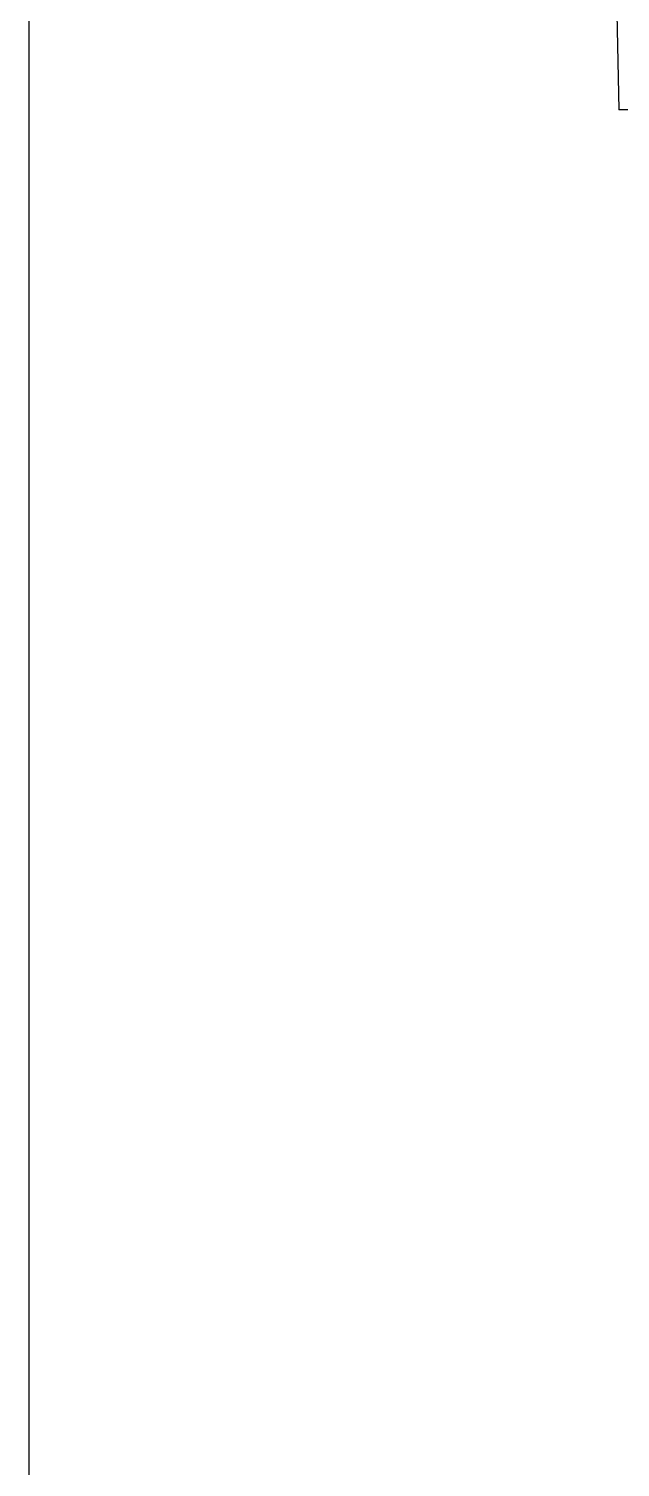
# Model space of a CAD drawing. Header units: inches. Extents: x 0 to 77285, y -118 to 40065.
# Drawn here: x 4563.14 to 4567.75, y 16909.48 to 16920.69 of the extents above; entities that cross this region are included whole.
import ezdxf

# ---------------------------------------------------------------- set-up
doc = ezdxf.new("R2010")
doc.units = ezdxf.units.IN
doc.header["$LTSCALE"] = 5
doc.header["$MEASUREMENT"] = 0
doc.layers.add('55', color=5, linetype='Continuous')

# ---------------------------------------------------------------- blocks, each defined once
blk = doc.blocks.new('A$Cf3caff21')
blk.add_line((-50.5, -170), (-50.5, -7330))
blk = doc.blocks.new('A$Ce961e380')
for p in [(-224.504, -23.009), (-246.004, -25.861)]:
    blk.add_line(p, (-224.504, -25.398))
blk = doc.blocks.new('A$C638f0059')
for p in [(-47.004, -23.009), (-68.504, -25.861)]:
    blk.add_line(p, (-47.004, -25.398))
blk = doc.blocks.new('A$C5cd82ed8')
at = {"layer": '55'}
for name, p in [('A$Ce961e380', (189.5, 72.5)), ('A$C638f0059', (12, 72.5))]:
    blk.add_blockref(name, p, dxfattribs=at)
blk = doc.blocks.new('A$C3e1dc9d3')
blk.add_blockref('A$C5cd82ed8', (-189.5, 12.5, -2129.449))

msp = doc.modelspace()

# ---------------------------------------------------------------- block references
msp.add_blockref('A$Cf3caff21', (4613.63583863, 22980.55047629))
at = {"rotation": 270}
msp.add_blockref('A$C3e1dc9d3', (4508.13583863, 16695.55177269), dxfattribs=at)

doc.saveas('drawing.dxf')
